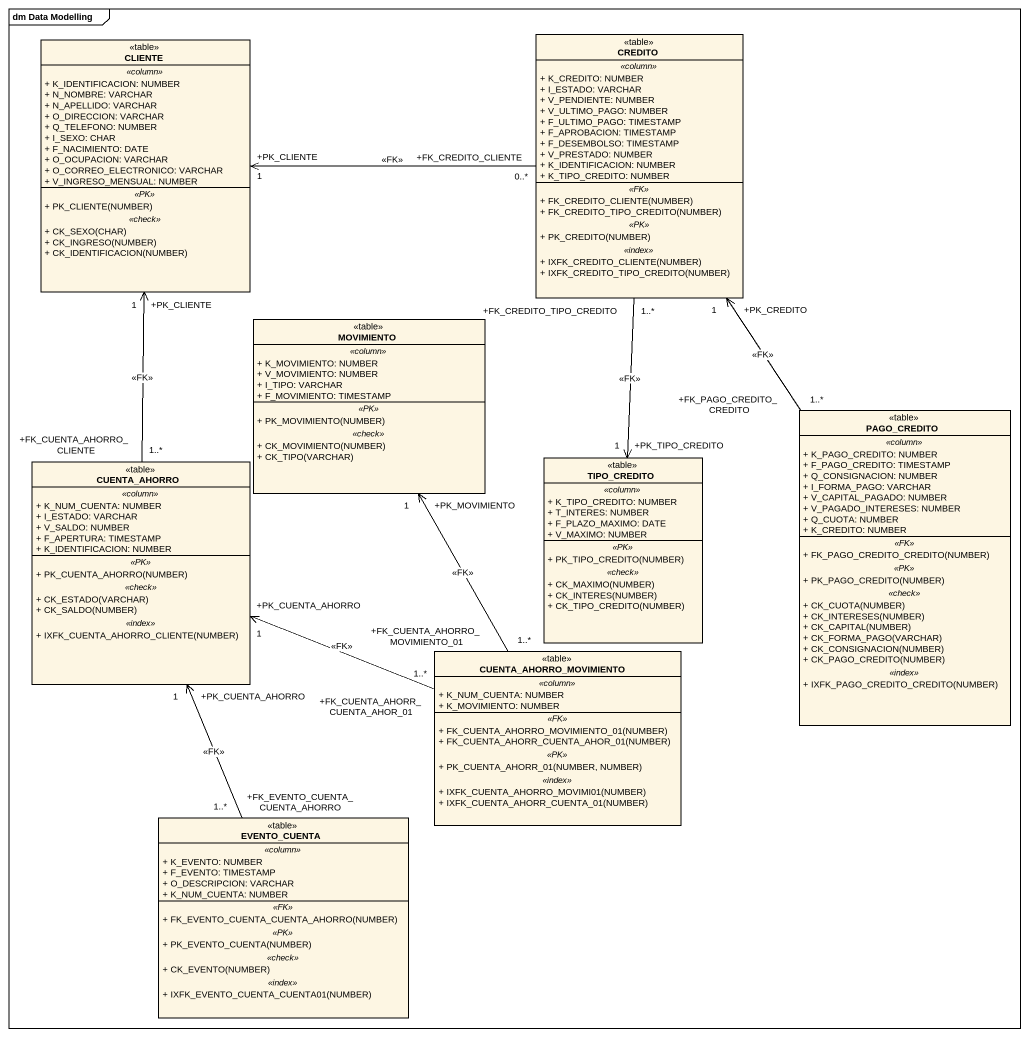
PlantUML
@startuml
mainframe dm Data Modelling
hide circle
hide empty members
skinparam classAttributeIconSize 0
class CLIENTE <<table>> {
  .. <<column>> ..
  + K_IDENTIFICACION: NUMBER
  + N_NOMBRE: VARCHAR
  + N_APELLIDO: VARCHAR
  + O_DIRECCION: VARCHAR
  + Q_TELEFONO: NUMBER
  + I_SEXO: CHAR
  + F_NACIMIENTO: DATE
  + O_OCUPACION: VARCHAR
  + O_CORREO_ELECTRONICO: VARCHAR
  + V_INGRESO_MENSUAL: NUMBER
  .. <<PK>> ..
  + PK_CLIENTE(NUMBER)
  .. <<check>> ..
  + CK_SEXO(CHAR)
  + CK_INGRESO(NUMBER)
  + CK_IDENTIFICACION(NUMBER)
}
class CREDITO <<table>> {
  .. <<column>> ..
  + K_CREDITO: NUMBER
  + I_ESTADO: VARCHAR
  + V_PENDIENTE: NUMBER
  + V_ULTIMO_PAGO: NUMBER
  + F_ULTIMO_PAGO: TIMESTAMP
  + F_APROBACION: TIMESTAMP
  + F_DESEMBOLSO: TIMESTAMP
  + V_PRESTADO: NUMBER
  + K_IDENTIFICACION: NUMBER
  + K_TIPO_CREDITO: NUMBER
  .. <<FK>> ..
  + FK_CREDITO_CLIENTE(NUMBER)
  + FK_CREDITO_TIPO_CREDITO(NUMBER)
  .. <<PK>> ..
  + PK_CREDITO(NUMBER)
  .. <<index>> ..
  + IXFK_CREDITO_CLIENTE(NUMBER)
  + IXFK_CREDITO_TIPO_CREDITO(NUMBER)
}
class MOVIMIENTO <<table>> {
  .. <<column>> ..
  + K_MOVIMIENTO: NUMBER
  + V_MOVIMIENTO: NUMBER
  + I_TIPO: VARCHAR
  + F_MOVIMIENTO: TIMESTAMP
  .. <<PK>> ..
  + PK_MOVIMIENTO(NUMBER)
  .. <<check>> ..
  + CK_MOVIMIENTO(NUMBER)
  + CK_TIPO(VARCHAR)
}
class PAGO_CREDITO <<table>> {
  .. <<column>> ..
  + K_PAGO_CREDITO: NUMBER
  + F_PAGO_CREDITO: TIMESTAMP
  + Q_CONSIGNACION: NUMBER
  + I_FORMA_PAGO: VARCHAR
  + V_CAPITAL_PAGADO: NUMBER
  + V_PAGADO_INTERESES: NUMBER
  + Q_CUOTA: NUMBER
  + K_CREDITO: NUMBER
  .. <<FK>> ..
  + FK_PAGO_CREDITO_CREDITO(NUMBER)
  .. <<PK>> ..
  + PK_PAGO_CREDITO(NUMBER)
  .. <<check>> ..
  + CK_CUOTA(NUMBER)
  + CK_INTERESES(NUMBER)
  + CK_CAPITAL(NUMBER)
  + CK_FORMA_PAGO(VARCHAR)
  + CK_CONSIGNACION(NUMBER)
  + CK_PAGO_CREDITO(NUMBER)
  .. <<index>> ..
  + IXFK_PAGO_CREDITO_CREDITO(NUMBER)
}
class CUENTA_AHORRO <<table>> {
  .. <<column>> ..
  + K_NUM_CUENTA: NUMBER
  + I_ESTADO: VARCHAR
  + V_SALDO: NUMBER
  + F_APERTURA: TIMESTAMP
  + K_IDENTIFICACION: NUMBER
  .. <<PK>> ..
  + PK_CUENTA_AHORRO(NUMBER)
  .. <<check>> ..
  + CK_ESTADO(VARCHAR)
  + CK_SALDO(NUMBER)
  .. <<index>> ..
  + IXFK_CUENTA_AHORRO_CLIENTE(NUMBER)
}
class TIPO_CREDITO <<table>> {
  .. <<column>> ..
  + K_TIPO_CREDITO: NUMBER
  + T_INTERES: NUMBER
  + F_PLAZO_MAXIMO: DATE
  + V_MAXIMO: NUMBER
  .. <<PK>> ..
  + PK_TIPO_CREDITO(NUMBER)
  .. <<check>> ..
  + CK_MAXIMO(NUMBER)
  + CK_INTERES(NUMBER)
  + CK_TIPO_CREDITO(NUMBER)
}
class CUENTA_AHORRO_MOVIMIENTO <<table>> {
  .. <<column>> ..
  + K_NUM_CUENTA: NUMBER
  + K_MOVIMIENTO: NUMBER
  .. <<FK>> ..
  + FK_CUENTA_AHORRO_MOVIMIENTO_01(NUMBER)
  + FK_CUENTA_AHORR_CUENTA_AHOR_01(NUMBER)
  .. <<PK>> ..
  + PK_CUENTA_AHORR_01(NUMBER, NUMBER)
  .. <<index>> ..
  + IXFK_CUENTA_AHORRO_MOVIMI01(NUMBER)
  + IXFK_CUENTA_AHORR_CUENTA_01(NUMBER)
}
class EVENTO_CUENTA <<table>> {
  .. <<column>> ..
  + K_EVENTO: NUMBER
  + F_EVENTO: TIMESTAMP
  + O_DESCRIPCION: VARCHAR
  + K_NUM_CUENTA: NUMBER
  .. <<FK>> ..
  + FK_EVENTO_CUENTA_CUENTA_AHORRO(NUMBER)
  .. <<PK>> ..
  + PK_EVENTO_CUENTA(NUMBER)
  .. <<check>> ..
  + CK_EVENTO(NUMBER)
  .. <<index>> ..
  + IXFK_EVENTO_CUENTA_CUENTA01(NUMBER)
}
CREDITO "+FK_CREDITO_CLIENTE\n0..*" -left-> "+PK_CLIENTE\n1" CLIENTE : <<FK>>
CREDITO "+FK_CREDITO_TIPO_CREDITO\n1..*" --> "+PK_TIPO_CREDITO\n1" TIPO_CREDITO : <<FK>>
PAGO_CREDITO "+FK_PAGO_CREDITO_CREDITO\n1..*" -up-> "+PK_CREDITO\n1" CREDITO : <<FK>>
CUENTA_AHORRO "+FK_CUENTA_AHORRO_CLIENTE\n1..*" -up-> "+PK_CLIENTE\n1" CLIENTE : <<FK>>
CUENTA_AHORRO_MOVIMIENTO "+FK_CUENTA_AHORRO_MOVIMIENTO_01\n1..*" -up-> "+PK_MOVIMIENTO\n1" MOVIMIENTO : <<FK>>
CUENTA_AHORRO_MOVIMIENTO "+FK_CUENTA_AHORR_CUENTA_AHOR_01\n1..*" -left-> "+PK_CUENTA_AHORRO\n1" CUENTA_AHORRO : <<FK>>
EVENTO_CUENTA "+FK_EVENTO_CUENTA_CUENTA_AHORRO\n1..*" -up-> "+PK_CUENTA_AHORRO\n1" CUENTA_AHORRO : <<FK>>
@enduml
